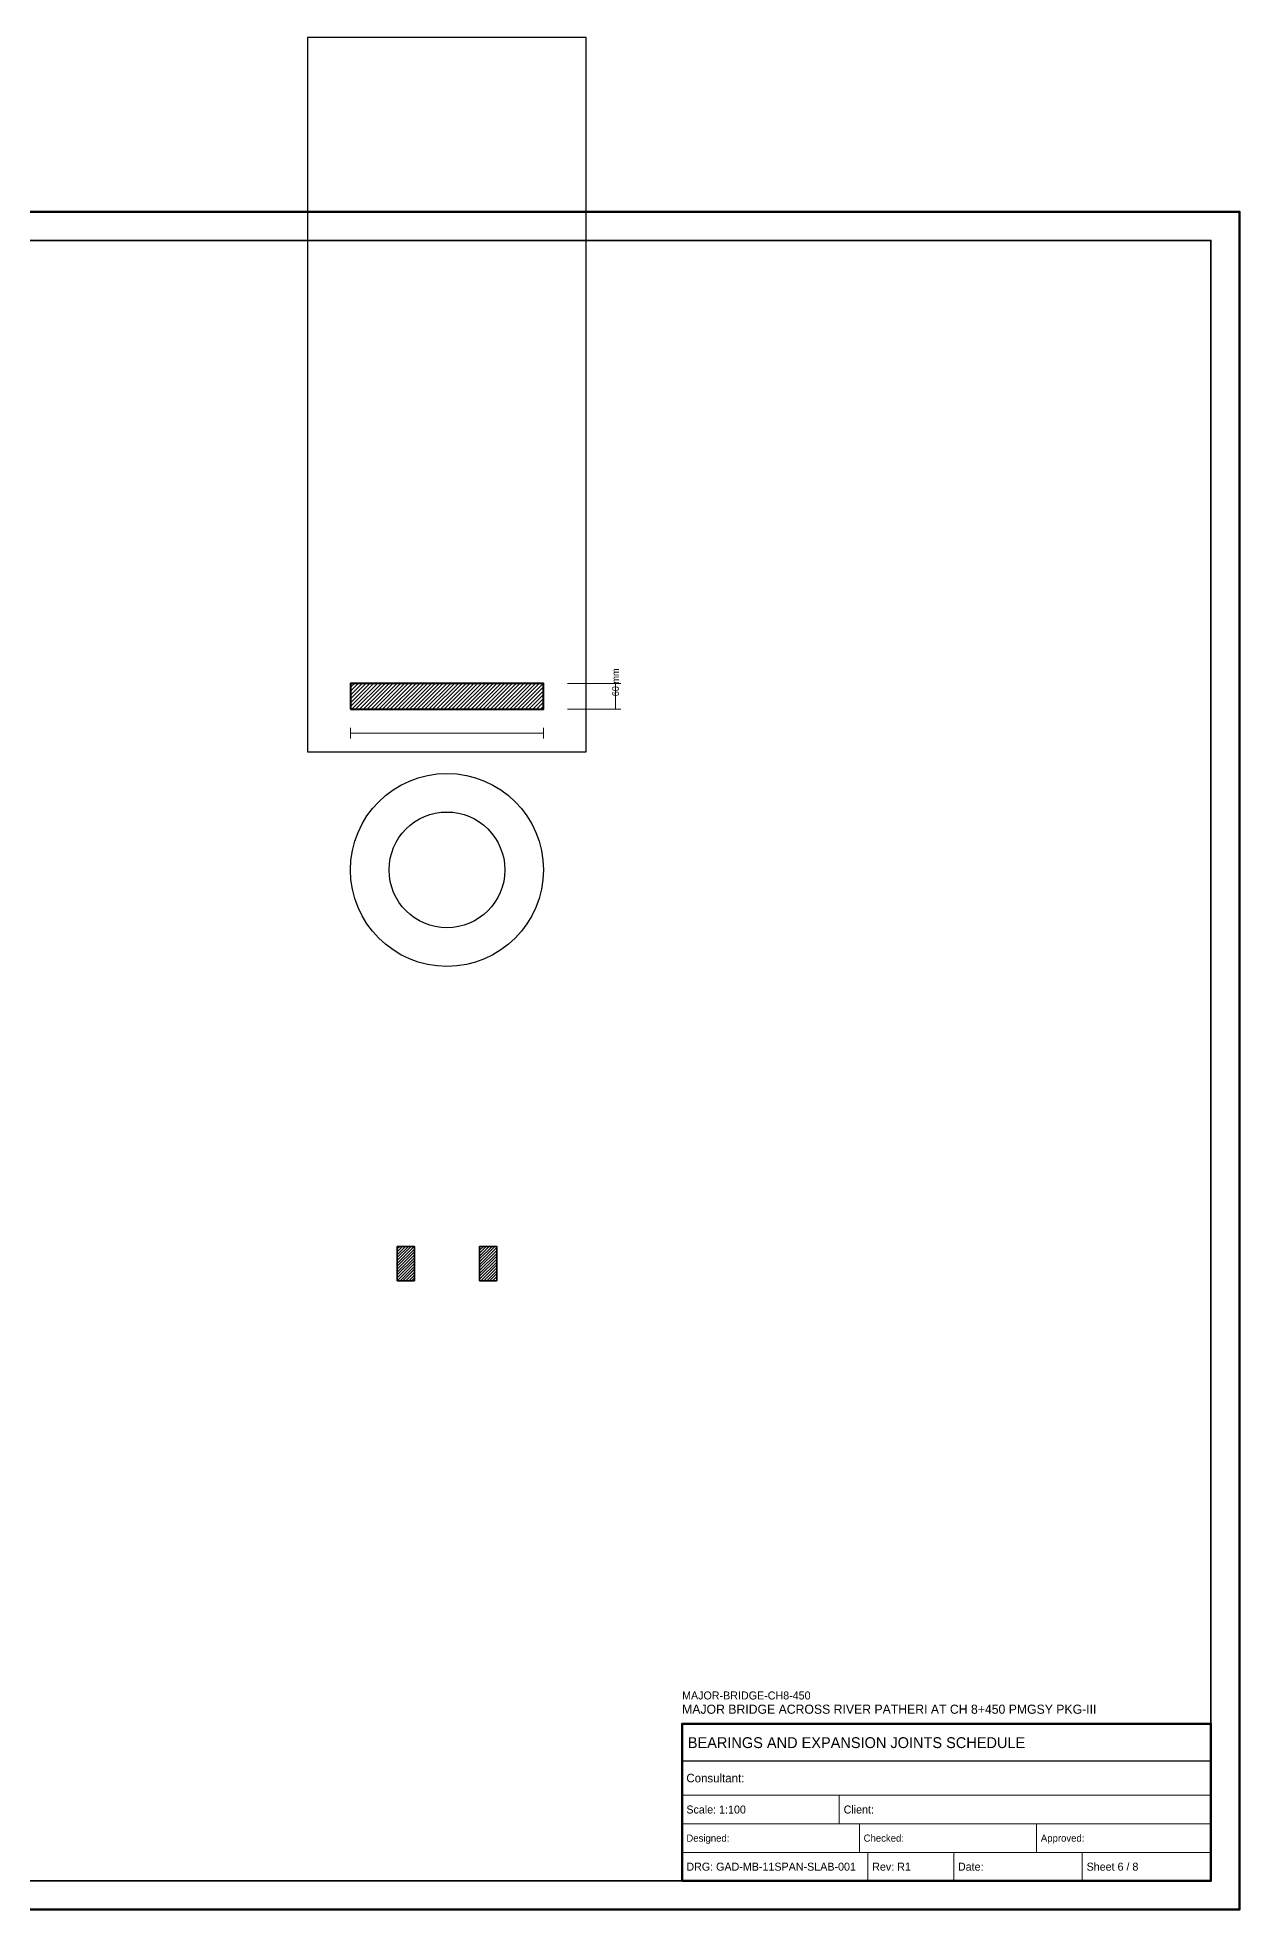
# Model space of a CAD drawing. Header units: metres. Extents: x 0 to 841, y 0 to 655.
# Drawn here: x 420 to 841, y 0 to 655 of the extents above; entities that cross this region are included whole.
import ezdxf

# ---------------------------------------------------------------- set-up
doc = ezdxf.new("R2010")
doc.units = ezdxf.units.M
for name, color, linetype, lineweight in [('BORDER-INNER', 7, 'Continuous', 35), ('BORDER-OUTER', 7, 'Continuous', 70), ('DIM-LINEAR', 3, 'Continuous', 18), ('STRUC-HATCHING', 8, 'Continuous', 18), ('STRUC-OUTLINE', 1, 'Continuous', 50), ('SUB-BEARING', 5, 'Continuous', 25), ('SUB-EXPJOINT', 6, 'Continuous', 25), ('TEXT-TITLE', 7, 'Continuous', 25), ('TITLEBLK-BOX', 7, 'Continuous', 50), ('TITLEBLK-TEXT', 7, 'Continuous', 18)]:
    doc.layers.add(name, color=color, linetype=linetype, lineweight=lineweight)

msp = doc.modelspace()

# ---------------------------------------------------------------- hatches: boundary and pattern name
at = {"layer": 'STRUC-HATCHING'}
h = msp.add_hatch(dxfattribs=at)
h.set_pattern_fill('ANSI31', scale=0.3)
h.paths.add_polyline_path([(530, 420), (597.5, 420), (597.5, 429), (530, 429)])
h = msp.add_hatch(dxfattribs=at)
h.set_pattern_fill('ANSI31', scale=0.225)
h.paths.add_polyline_path([(546.35, 220), (552.35, 220), (552.35, 232), (546.35, 232)])
h = msp.add_hatch(dxfattribs=at)
h.set_pattern_fill('ANSI31', scale=0.225)
h.paths.add_polyline_path([(575.15, 220), (581.15, 220), (581.15, 232), (575.15, 232)])

# ---------------------------------------------------------------- linework, layer by layer
at = {"layer": 'BORDER-INNER'}
msp.add_lwpolyline([(10, 10), (831, 10), (831, 584), (10, 584), (10, 10)], dxfattribs=at)
at = {"layer": 'BORDER-OUTER'}
msp.add_lwpolyline([(0, 0), (841, 0), (841, 594), (0, 594), (0, 0)], dxfattribs=at)
at = {"layer": 'DIM-LINEAR'}
for p, q in [((605.9, 429), (622.7, 429)), ((620.8, 429), (624.6, 429)), ((622.7, 420), (622.7, 429)), ((605.9, 420), (622.7, 420)), ((620.8, 420), (624.6, 420)), ((530, 409.7), (530, 413.5)), ((597.5, 409.7), (597.5, 413.5)), ((530, 411.6), (530, 411.6)), ((530, 411.6), (597.5, 411.6)), ((597.5, 411.6), (597.5, 411.6))]:
    msp.add_line(p, q, dxfattribs=at)
at = {"layer": 'STRUC-OUTLINE', "lineweight": 30}
msp.add_lwpolyline([(515, 405), (612.5, 405), (612.5, 655), (515, 655), (515, 405)], dxfattribs=at)
at = {"layer": 'SUB-BEARING', "lineweight": 40}
msp.add_lwpolyline([(530, 420), (597.5, 420), (597.5, 429), (530, 429), (530, 420)], dxfattribs=at)
at = {"layer": 'SUB-BEARING'}
for radius in [33.75, 20.25]:
    msp.add_circle((563.75, 363.75), radius, dxfattribs=at)
at = {"layer": 'SUB-EXPJOINT', "lineweight": 35}
for points in [[(546.35, 220), (552.35, 220), (552.35, 232), (546.35, 232), (546.35, 220)], [(575.15, 220), (581.15, 220), (581.15, 232), (575.15, 232), (575.15, 220)]]:
    msp.add_lwpolyline(points, dxfattribs=at)
at = {"layer": 'TITLEBLK-BOX', "lineweight": 50}
msp.add_lwpolyline([(646, 10), (831, 10), (831, 65), (646, 65), (646, 10)], dxfattribs=at)
at = {"layer": 'TITLEBLK-BOX', "lineweight": 30}
msp.add_lwpolyline([(646, 52), (831, 52), (831, 65), (646, 65), (646, 52)], dxfattribs=at)
at = {"layer": 'TITLEBLK-BOX', "lineweight": 18}
for points in [[(646, 40), (831, 40), (831, 52), (646, 52), (646, 40)], [(646, 30), (701, 30), (701, 40), (646, 40), (646, 30)], [(701, 30), (831, 30), (831, 40), (701, 40), (701, 30)], [(646, 20), (708, 20), (708, 30), (646, 30), (646, 20)], [(708, 20), (770, 20), (770, 30), (708, 30), (708, 20)], [(770, 20), (831, 20), (831, 30), (770, 30), (770, 20)], [(646, 10), (711, 10), (711, 20), (646, 20), (646, 10)], [(711, 10), (741, 10), (741, 20), (711, 20), (711, 10)], [(741, 10), (786, 10), (786, 20), (741, 20), (741, 10)], [(786, 10), (831, 10), (831, 20), (786, 20), (786, 10)]]:
    msp.add_lwpolyline(points, dxfattribs=at)

# ---------------------------------------------------------------- texts
at = {"layer": 'DIM-LINEAR'}
msp.add_text('60 mm', height=2.38, rotation=90, dxfattribs=at).set_placement((623.89, 424.5))
at = {"layer": 'TEXT-TITLE'}
for s, height, p in [('MAJOR BRIDGE ACROSS RIVER PATHERI AT CH 8+450 PMGSY PKG-III', 3.2, (646, 68.5)), ('BEARINGS AND EXPANSION JOINTS SCHEDULE', 3.8, (648, 56.5))]:
    msp.add_text(s, height=height, dxfattribs=at).set_placement(p)
at = {"layer": 'TITLEBLK-TEXT'}
for s, height, p in [('MAJOR-BRIDGE-CH8-450', 2.8, (646, 73.5)), ('Consultant: ', 3, (647.5, 44.5)), ('Scale: 1:100', 2.8, (647.5, 33.6)), ('Client: ', 2.8, (702.5, 33.6)), ('Designed: ', 2.5, (647.5, 23.75)), ('Checked: ', 2.5, (709.5, 23.75)), ('Approved: ', 2.5, (771.5, 23.75)), ('DRG: GAD-MB-11SPAN-SLAB-001', 2.8, (647.5, 13.6)), ('Rev: R1', 2.8, (712.5, 13.6)), ('Date: ', 2.8, (742.5, 13.6)), ('Sheet 6 / 8', 2.8, (787.5, 13.6))]:
    msp.add_text(s, height=height, dxfattribs=at).set_placement(p)

doc.saveas('drawing.dxf')
